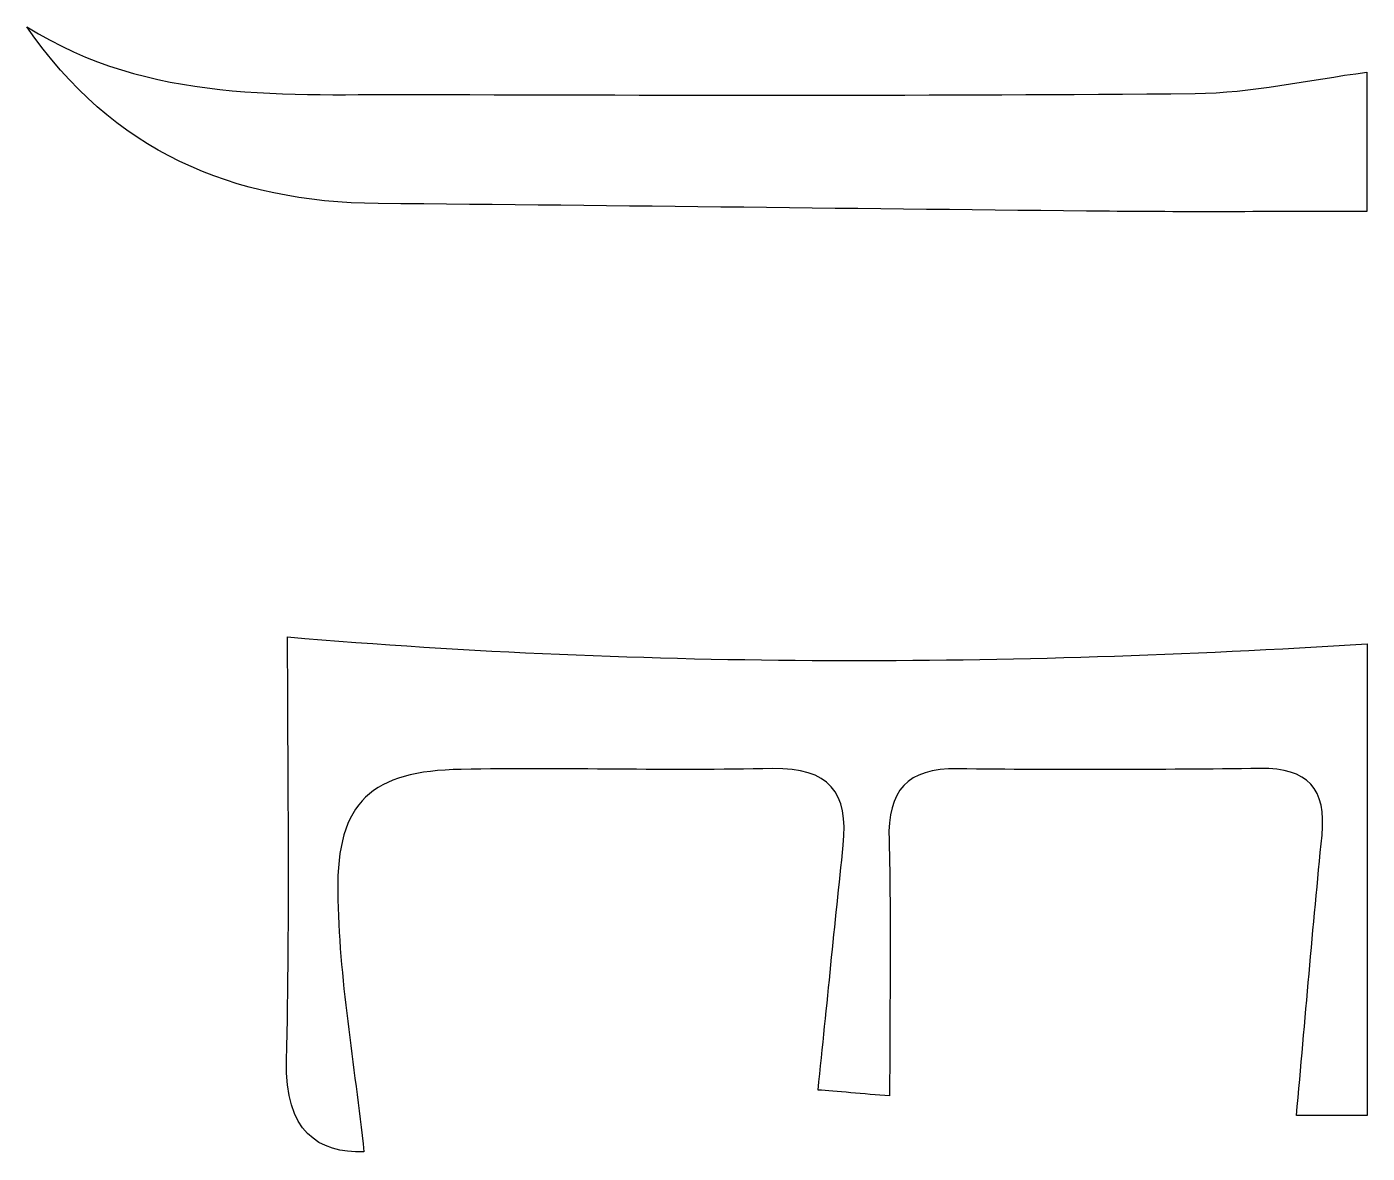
# Model space of a CAD drawing. Header units: millimetres. Extents: x -87 to 87, y -42 to 40.
# Drawn here: x 51.91 to 57.24, y -8.43 to -3.95 of the extents above; entities that cross this region are included whole.
import ezdxf

# ---------------------------------------------------------------- set-up
doc = ezdxf.new("R2010")
doc.units = ezdxf.units.MM
doc.header["$MEASUREMENT"] = 0
doc.layers.add('Layer 1', color=7, linetype='Continuous')

msp = doc.modelspace()

# ---------------------------------------------------------------- linework, layer by layer
at = {"layer": 'Layer 1', "color": 250}
for points, knots in [([(57.2356, -4.1269), (56.9988, -4.1577), (56.7762, -4.2094), (56.5527, -4.2114), (55.5275, -4.2207), (54.5022, -4.2184), (53.4771, -4.2154), (52.9413, -4.2137), (52.3969, -4.2537), (51.9078, -3.9463), (52.2477, -4.4418), (52.7254, -4.6442), (53.3043, -4.649), (54.2733, -4.6572), (55.2426, -4.6708), (56.2119, -4.6801), (56.5484, -4.6833), (56.885, -4.6806), (57.2356, -4.6806), (57.2356, -4.6806), (57.2356, -4.1269), (57.2356, -4.1269)], [0, 0, 0, 0, 0.142857, 0.142857, 0.142857, 0.285714, 0.285714, 0.285714, 0.428571, 0.428571, 0.428571, 0.571429, 0.571429, 0.571429, 0.714286, 0.714286, 0.714286, 0.857143, 0.857143, 0.857143, 1, 1, 1, 1]), ([(53.6354, -6.8993), (54.048, -6.8921), (54.4607, -6.9054), (54.8733, -6.8963), (55.0968, -6.8916), (55.176, -6.9917), (55.1539, -7.2008), (55.1206, -7.5153), (55.0894, -7.83), (55.0541, -8.1744), (55.1211, -8.1798), (55.2372, -8.1897), (55.3383, -8.1982), (55.3383, -7.8245), (55.3448, -7.5022), (55.3358, -7.1805), (55.3302, -6.9824), (55.4075, -6.8946), (55.6081, -6.8971), (56.0096, -6.9021), (56.4109, -6.9009), (56.8124, -6.8958), (57.0005, -6.8936), (57.076, -6.9756), (57.0574, -7.1611), (57.021, -7.527), (56.9904, -7.8932), (56.9558, -8.2757), (56.9558, -8.2757), (57.237, -8.2757), (57.237, -8.2757), (57.237, -8.2757), (57.237, -6.4003), (57.237, -6.4003), (55.802, -6.4896), (54.395, -6.4958), (52.9448, -6.3727), (52.9448, -6.9029), (52.9548, -7.4799), (52.9405, -8.0562), (52.9334, -8.3406), (53.0674, -8.4257), (53.2482, -8.4206), (53.2108, -8.0715), (53.1479, -7.7289), (53.1439, -7.3859), (53.1393, -7.0268), (53.2808, -6.9054), (53.6354, -6.8993)], [0, 0, 0, 0, 0.0625, 0.0625, 0.0625, 0.125, 0.125, 0.125, 0.1875, 0.1875, 0.1875, 0.25, 0.25, 0.25, 0.3125, 0.3125, 0.3125, 0.375, 0.375, 0.375, 0.4375, 0.4375, 0.4375, 0.5, 0.5, 0.5, 0.5625, 0.5625, 0.5625, 0.625, 0.625, 0.625, 0.6875, 0.6875, 0.6875, 0.75, 0.75, 0.75, 0.8125, 0.8125, 0.8125, 0.875, 0.875, 0.875, 0.9375, 0.9375, 0.9375, 1, 1, 1, 1])]:
    msp.add_open_spline(points, degree=3, knots=knots, dxfattribs=at)

doc.saveas('drawing.dxf')
